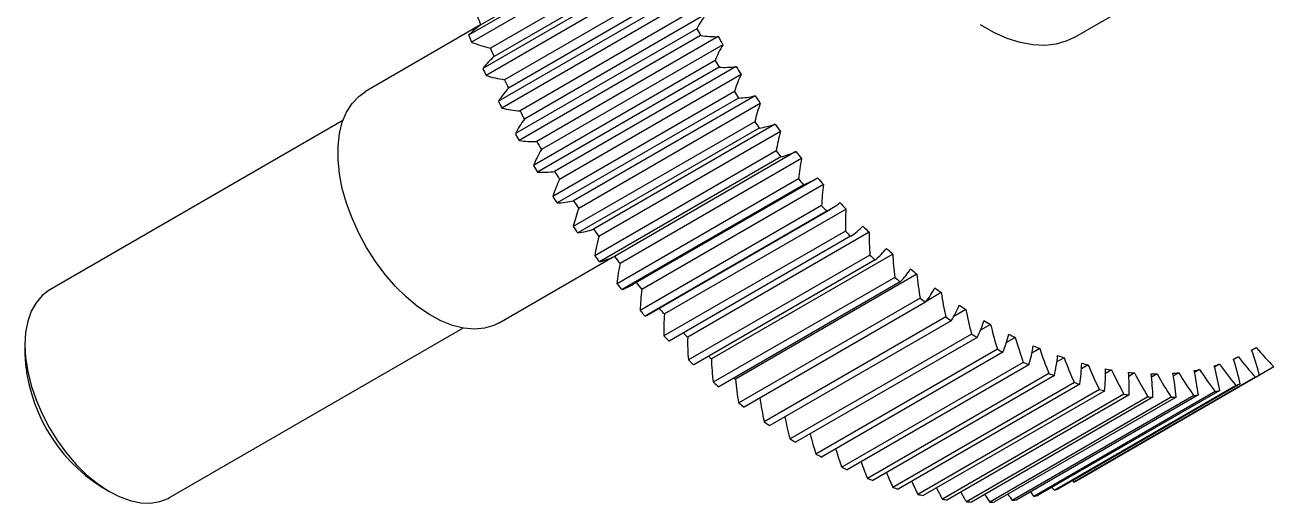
# Model space of a CAD drawing. Header units: millimetres. Extents: x 15 to 205, y 5 to 292.
# Drawn here: x 136.34 to 179.93, y 116.28 to 133.03 of the extents above; entities that cross this region are included whole.
import ezdxf

# ---------------------------------------------------------------- set-up
doc = ezdxf.new("R2010")
doc.units = ezdxf.units.MM

msp = doc.modelspace()

# ---------------------------------------------------------------- linework, layer by layer
at = {"color": 7, "linetype": 'Continuous', "lineweight": 25}
for p, q in [((158.687, 136.7), (152.323, 133.027)), ((158.26, 136.34), (151.896, 132.666)), ((158.362, 136.092), (151.998, 132.418)), ((159.022, 135.885), (152.658, 132.211)), ((159.151, 135.589), (152.787, 131.915)), ((158.759, 135.178), (152.395, 131.504)), ((158.871, 134.931), (152.507, 131.258)), ((159.52, 134.78), (153.156, 131.106)), ((159.661, 134.488), (153.297, 130.814)), ((159.306, 134.026), (152.942, 130.353)), ((159.428, 133.783), (153.064, 130.11)), ((160.063, 133.689), (153.699, 130.015)), ((160.215, 133.401), (153.851, 129.727)), ((173.13, 132.59), (174.827, 133.57)), ((152.317, 133.023), (148.281, 130.692)), ((159.899, 132.892), (153.535, 129.218)), ((160.031, 132.653), (153.667, 128.979)), ((160.649, 132.615), (154.285, 128.942)), ((160.812, 132.333), (154.448, 128.659)), ((160.536, 131.779), (154.172, 128.105)), ((160.677, 131.545), (154.313, 127.871)), ((161.275, 131.564), (154.912, 127.891)), ((161.449, 131.288), (155.085, 127.615)), ((161.214, 130.691), (154.85, 127.018)), ((161.363, 130.464), (154.999, 126.79)), ((161.94, 130.54), (155.576, 126.867)), ((162.123, 130.272), (155.759, 126.599)), ((147.489, 129.681), (137.207, 123.745)), ((161.929, 129.635), (155.565, 125.961)), ((162.638, 129.548), (156.274, 125.874)), ((162.086, 129.414), (155.722, 125.741)), ((162.83, 129.289), (156.466, 125.615)), ((162.68, 128.614), (156.316, 124.94)), ((163.369, 128.591), (157.005, 124.917)), ((162.844, 128.401), (156.48, 124.727)), ((163.569, 128.342), (157.205, 124.668)), ((163.462, 127.632), (157.098, 123.958)), ((163.632, 127.429), (157.268, 123.755)), ((157.67, 123.943), (164.034, 127.617)), ((164.336, 127.436), (157.972, 123.763)), ((164.273, 126.695), (157.909, 123.021)), ((164.449, 126.501), (158.085, 122.827)), ((158.219, 122.899), (164.583, 126.573)), ((165.127, 126.575), (158.763, 122.901)), ((165.108, 125.805), (158.744, 122.131)), ((165.289, 125.622), (158.925, 121.948)), ((165.939, 125.762), (159.576, 122.089)), ((152.961, 122.586), (156.966, 124.898)), ((165.965, 124.967), (159.601, 121.293)), ((166.15, 124.795), (159.786, 121.121)), ((166.77, 125.002), (160.406, 121.328)), ((167.614, 124.296), (161.25, 120.622)), ((166.839, 124.184), (160.475, 120.51)), ((167.027, 124.025), (160.663, 120.351)), ((167.728, 123.459), (161.364, 119.786)), ((168.469, 123.648), (167.942, 123.344)), ((167.918, 123.313), (161.554, 119.639)), ((169.331, 123.061), (168.91, 122.818)), ((168.626, 122.797), (162.262, 119.123)), ((168.818, 122.664), (162.454, 118.99)), ((170.196, 122.538), (169.84, 122.333)), ((141.407, 116.471), (151.688, 122.406)), ((169.53, 122.199), (163.166, 118.525)), ((169.723, 122.08), (163.359, 118.406)), ((171.06, 122.08), (170.75, 121.901)), ((136.337, 121.823), (136.337, 121.496)), ((170.437, 121.668), (164.073, 117.994)), ((171.921, 121.69), (171.643, 121.53)), ((179.348, 121.631), (179.429, 121.678)), ((170.63, 121.564), (164.266, 117.89)), ((171.343, 121.207), (164.979, 117.533)), ((172.773, 121.369), (172.52, 121.224)), ((178.885, 121.399), (178.718, 121.302)), ((171.535, 121.118), (165.171, 117.444)), ((172.243, 120.817), (165.879, 117.143)), ((179.625, 120.759), (173.261, 117.085)), ((173.614, 121.119), (173.381, 120.985)), ((174.44, 120.941), (174.223, 120.816)), ((175.247, 120.835), (175.043, 120.717)), ((176.032, 120.802), (175.838, 120.691)), ((176.791, 120.843), (176.607, 120.736)), ((177.522, 120.956), (177.345, 120.853)), ((178.221, 121.141), (178.049, 121.042)), ((180.129, 121.05), (179.625, 120.759)), ((172.433, 120.743), (166.069, 117.069)), ((173.133, 120.5), (166.769, 116.826)), ((173.321, 120.442), (166.957, 116.768)), ((178.798, 120.399), (172.434, 116.725)), ((178.947, 120.454), (172.583, 116.78)), ((179.484, 120.688), (173.12, 117.014)), ((174.011, 120.257), (167.647, 116.583)), ((174.196, 120.215), (167.832, 116.541)), ((174.872, 120.09), (168.508, 116.416)), ((175.052, 120.064), (168.689, 116.39)), ((175.712, 119.999), (169.348, 116.325)), ((175.888, 119.989), (169.524, 116.315)), ((176.528, 119.984), (170.164, 116.31)), ((176.699, 119.991), (170.335, 116.317)), ((177.317, 120.046), (170.953, 116.372)), ((177.481, 120.069), (171.117, 116.395)), ((178.074, 120.185), (171.71, 116.511)), ((178.231, 120.224), (171.867, 116.55)), ((139.024, 116.842), (139.307, 116.679)), ((173.074, 117.064), (173.12, 117.014))]:
    msp.add_line(p, q, dxfattribs=at)
at = {"color": 7, "linetype": 'Continuous', "lineweight": 25, "flags": 128}
for points in [[(173.13, 132.59), (172.873, 132.465), (172.501, 132.353), (172.101, 132.306), (171.677, 132.324), (171.234, 132.408), (170.778, 132.555), (170.314, 132.765), (169.847, 133.034)], [(152.961, 122.586), (152.774, 122.494), (152.449, 122.399), (152.096, 122.367), (151.721, 122.4), (151.329, 122.498), (150.926, 122.658), (150.519, 122.879), (150.113, 123.156), (149.715, 123.487), (149.331, 123.865), (148.966, 124.285), (148.626, 124.741), (148.317, 125.226), (148.043, 125.732), (147.807, 126.252), (147.614, 126.778), (147.467, 127.301), (147.368, 127.815), (147.318, 128.311), (147.318, 128.781), (147.368, 129.219), (147.467, 129.618), (147.614, 129.972), (147.807, 130.275), (148.043, 130.523), (148.281, 130.692)], [(137.207, 123.745), (137.191, 123.736), (136.939, 123.545), (136.728, 123.297), (136.559, 122.995), (136.436, 122.644), (136.362, 122.251), (136.337, 121.823), (136.362, 121.365), (136.436, 120.886), (136.559, 120.394), (136.728, 119.898), (136.939, 119.404), (137.191, 118.923), (137.478, 118.462), (137.796, 118.028), (138.139, 117.629), (138.502, 117.272), (138.878, 116.962), (139.262, 116.705), (139.646, 116.505), (140.025, 116.366), (140.391, 116.289), (140.739, 116.277), (141.064, 116.329), (141.358, 116.444), (141.407, 116.471)], [(161.201, 120.661), (161.222, 120.644), (161.25, 120.622)], [(172.348, 116.828), (172.359, 116.815), (172.434, 116.725)], [(171.59, 116.669), (171.639, 116.604), (171.71, 116.511)]]:
    msp.add_lwpolyline(points, dxfattribs=at)
at = {"color": 7, "linetype": 'Continuous', "lineweight": 25}
for centre, radius, start, end in [((162.814, 131.432), 3.26, 142.8586, 153.3989), ((153.808, 130.834), 2.648, 124.0982, 136.2097), ((180.46, 144.115), 30.243, 200.9034, 201.508), ((181.743, 144.782), 32.212, 202.094, 202.5713), ((189.647, 149.169), 33.91, 208.6865, 209.1478), ((160.558, 136.214), 3.6, 261.59, 271.4563), ((188.778, 148.667), 32.387, 209.7112, 210.2888), ((153.828, 137.091), 5.018, 248.6208, 256.5261), ((181.312, 144.464), 31.163, 203.1521, 203.7448), ((163.884, 130.454), 3.601, 148.5521, 158.4166), ((154.597, 129.8), 2.784, 130.5602, 142.2711), ((189.647, 149.168), 33.91, 210.8522, 211.3135), ((182.512, 145.115), 33.05, 204.3201, 204.7893), ((153.846, 135.535), 4.482, 252.6189, 261.1433), ((160.87, 134.799), 3.26, 266.6087, 277.1505), ((165.049, 129.524), 4.009, 153.8901, 163.0726), ((188.66, 148.595), 32.248, 211.8776, 212.4569), ((155.477, 128.77), 2.988, 136.8419, 148.0129), ((181.925, 144.743), 31.837, 205.361, 205.9453), ((183.027, 145.361), 33.621, 206.5133, 206.9772), ((189.402, 149.013), 33.62, 213.0228, 213.4867), ((161.259, 133.45), 2.988, 271.9955, 283.168), ((188.316, 148.368), 31.836, 214.0548, 214.6391), ((153.971, 134.014), 4.008, 256.9331, 266.1174), ((182.293, 144.927), 32.249, 207.5431, 208.1224), ((166.304, 128.656), 4.483, 158.8633, 167.3861), ((156.451, 127.758), 3.26, 142.8586, 153.3989), ((188.931, 148.69), 33.048, 215.2108, 215.68), ((161.711, 132.173), 2.784, 277.7382, 289.4503), ((187.766, 147.976), 31.161, 216.2553, 216.848), ((183.283, 145.495), 33.91, 208.6865, 209.1478), ((167.643, 127.862), 5.019, 163.4795, 171.3834), ((154.194, 132.54), 3.6, 261.59, 271.4563), ((157.52, 126.78), 3.601, 148.5521, 158.4166), ((182.414, 144.993), 32.387, 209.7112, 210.2888), ((188.258, 148.19), 32.21, 217.4289, 217.9062), ((162.212, 130.972), 2.647, 283.8003, 295.9126), ((187.038, 147.413), 30.241, 218.4922, 219.0969), ((169.054, 127.152), 5.613, 167.7582, 175.0944), ((183.283, 145.494), 33.91, 210.8522, 211.3135), ((154.506, 131.125), 3.26, 266.6087, 277.1505), ((182.296, 144.921), 32.248, 211.8776, 212.4569), ((158.685, 125.85), 4.009, 153.8901, 163.0726), ((187.413, 147.51), 31.125, 219.6904, 220.1787), ((162.746, 129.848), 2.577, 290.1176, 302.4499), ((186.162, 146.679), 29.097, 220.7791, 221.3995), ((170.526, 126.536), 6.255, 171.7255, 178.55), ((183.038, 145.339), 33.62, 213.0228, 213.4867), ((154.895, 129.776), 2.988, 271.9955, 283.168), ((181.952, 144.694), 31.836, 214.0548, 214.6391), ((159.94, 124.982), 4.483, 158.8633, 167.3861), ((186.431, 146.652), 29.821, 222.0094, 222.5119), ((163.297, 128.801), 2.572, 296.5999, 308.9474), ((185.173, 145.779), 27.76, 223.1304, 223.7706), ((172.042, 126.02), 6.938, 175.411, 181.7799), ((182.567, 145.016), 33.048, 215.2108, 215.68), ((155.347, 128.499), 2.784, 277.7382, 289.4503), ((181.402, 144.302), 31.161, 216.2553, 216.848), ((161.279, 124.188), 5.019, 163.4795, 171.3834), ((185.349, 145.626), 28.33, 224.4009, 224.9208), ((163.849, 127.827), 2.633, 303.1386, 315.2947), ((184.107, 144.725), 26.261, 225.5617, 226.226), ((173.587, 125.608), 7.649, 178.8446, 184.8123), ((164.39, 126.921), 2.76, 309.6186, 321.3982), ((183.002, 143.533), 24.636, 228.0898, 228.783), ((181.894, 144.516), 32.21, 217.4289, 217.9062), ((155.848, 127.298), 2.647, 283.8003, 295.9126), ((180.674, 143.739), 30.241, 218.4922, 219.0969), ((162.69, 123.478), 5.613, 167.7582, 175.0944), ((184.206, 144.447), 26.688, 226.881, 227.4221), ((175.139, 125.302), 8.375, 182.0559, 187.6731), ((164.905, 126.079), 2.954, 315.9327, 327.19), ((181.896, 142.225), 22.922, 230.7333, 231.4607), ((176.681, 125.1), 9.103, 185.0723, 190.3858), ((181.049, 143.836), 31.125, 219.6904, 220.1787), ((156.381, 126.178), 2.58, 290.1215, 299.9831), ((179.798, 143.005), 29.097, 220.7791, 221.3995), ((183.043, 143.134), 24.933, 229.4676, 230.0338), ((165.384, 125.294), 3.216, 321.9928, 332.6296), ((180.822, 140.826), 21.158, 233.5125, 234.2798), ((164.162, 122.862), 6.255, 171.7255, 178.55), ((181.895, 141.711), 23.105, 232.1801, 232.7757), ((178.192, 125.001), 9.817, 187.9194, 192.9721), ((180.067, 142.978), 29.821, 222.0094, 222.5119), ((178.809, 142.105), 27.76, 223.1304, 223.7706), ((165.819, 124.557), 3.546, 327.7363, 337.7015), ((179.812, 139.364), 19.381, 236.4498, 237.2632), ((179.651, 124.997), 10.501, 190.6207, 195.4513), ((156.938, 125.119), 2.563, 296.5869, 299.9968), ((165.678, 122.346), 6.938, 175.411, 181.7799), ((180.799, 140.208), 21.245, 235.0397, 235.6696), ((166.205, 123.863), 3.945, 333.1277, 342.4098), ((178.893, 137.871), 17.628, 239.5694, 240.436), ((181.041, 125.081), 11.139, 193.1972, 197.8413), ((178.985, 141.953), 28.33, 224.4009, 224.9208), ((177.702, 141.008), 26.201, 225.7634, 226.2264), ((167.223, 121.934), 7.649, 178.8446, 184.8123), ((179.785, 138.655), 19.39, 238.07, 238.7395), ((166.538, 123.205), 4.409, 338.1544, 346.7721), ((178.087, 136.377), 15.931, 242.8981, 243.8251), ((182.343, 125.245), 11.718, 195.6683, 200.1582), ((178.879, 137.086), 17.578, 241.2964, 242.0112), ((166.818, 122.576), 4.937, 342.8222, 350.814), ((177.41, 134.916), 14.319, 246.4642, 247.4595), ((183.541, 125.478), 12.222, 198.0516, 202.417), ((176.313, 127.077), 6.234, 299.139, 300.8717), ((168.4, 117.686), 11.637, 15.3107, 19.8214), ((188.402, 129.234), 11.636, 220.1789, 224.6899), ((142.16, 121.755), 5.829, 182.5501, 237.4445), ((177.842, 140.773), 26.688, 226.881, 227.4221), ((176.561, 139.772), 24.519, 228.4601, 228.7838), ((168.775, 121.628), 8.375, 182.0559, 187.6731), ((178.1, 135.533), 15.84, 244.7467, 245.5128), ((167.049, 121.971), 5.522, 347.149, 354.5653), ((176.868, 133.517), 12.819, 250.2972, 251.3688), ((184.623, 125.768), 12.64, 200.3631, 204.6318), ((176.278, 127.149), 6.314, 292.6699, 294.3879), ((168.174, 118.001), 11.049, 12.8252, 17.4947), ((188.473, 128.866), 12.152, 217.9123, 222.2946), ((177.461, 134.03), 14.206, 248.4498, 249.2736), ((167.237, 121.388), 6.158, 351.1603, 358.0565), ((176.465, 132.209), 11.45, 254.4266, 255.5819), ((185.578, 126.104), 12.961, 202.6178, 206.8157), ((167.388, 120.824), 6.835, 354.8853, 1.3179), ((176.194, 131.017), 10.228, 258.8794, 260.1251), ((186.398, 126.474), 13.176, 204.8295, 208.9815), ((176.043, 129.963), 9.163, 263.6777, 265.0181), ((167.513, 120.281), 7.543, 358.3542, 4.3776), ((187.079, 126.867), 13.281, 207.0114, 211.1416), ((175.993, 129.064), 8.262, 268.8338, 270.2699), ((167.623, 119.759), 8.268, 1.5963, 7.2621), ((187.621, 127.273), 13.273, 209.1763, 213.3082), ((176.021, 128.33), 7.527, 274.3454, 275.8736), ((167.732, 119.263), 8.996, 4.6398, 9.9952), ((188.024, 127.682), 13.151, 211.3364, 215.4938), ((176.099, 127.767), 6.959, 280.1904, 281.8007), ((167.851, 118.8), 9.713, 7.5103, 12.5988), ((188.295, 128.087), 12.919, 213.5041, 217.7111), ((176.196, 127.376), 6.555, 286.3225, 287.9982), ((167.994, 118.376), 10.402, 10.2316, 15.0926), ((188.441, 128.483), 12.584, 215.6918, 219.9733), ((176.603, 126.576), 6.555, 296.0705, 297.45), ((176.679, 139.46), 24.933, 229.4676, 230.0338), ((170.317, 121.427), 9.103, 185.0723, 190.3858), ((176.966, 132.608), 12.7, 252.4355, 253.3232), ((176.537, 126.731), 6.723, 289.6465, 291.003), ((171.828, 121.327), 9.817, 187.9194, 192.9721), ((176.614, 131.295), 11.341, 256.7323, 257.6896), ((176.394, 130.116), 10.141, 261.365, 262.3963), ((176.292, 129.09), 9.11, 266.3511, 267.4588), ((176.284, 128.233), 8.252, 271.6959, 272.8792), ((176.344, 127.553), 7.57, 277.3873, 278.6407), ((176.439, 127.053), 7.061, 283.3908, 284.7037), ((175.531, 138.037), 23.105, 232.1801, 232.7757), ((174.435, 136.534), 21.245, 235.0397, 235.6696), ((173.332, 121.334), 10.547, 191.1398, 195.446), ((174.795, 121.442), 11.262, 194.0811, 197.8255), ((173.422, 134.981), 19.39, 238.07, 238.7395), ((176.107, 121.615), 11.853, 196.8595, 200.1434), ((172.515, 133.412), 17.578, 241.2964, 242.0112), ((177.304, 121.853), 12.358, 199.5185, 202.4039), ((171.736, 131.859), 15.84, 244.7467, 245.5128), ((178.39, 122.151), 12.782, 202.0879, 204.619), ((171.097, 130.356), 14.206, 248.4498, 249.2736), ((170.602, 128.934), 12.7, 252.4355, 253.3232), ((179.315, 122.479), 13.073, 204.5879, 206.8064), ((170.239, 122.902), 6.555, 296.0705, 297.45), ((170.25, 127.621), 11.341, 256.7323, 257.6896), ((180.099, 122.835), 13.25, 207.0438, 208.9757), ((170.03, 126.442), 10.141, 261.365, 262.3963), ((180.731, 123.202), 13.299, 209.4757, 211.1401), ((181.212, 123.57), 13.219, 211.9039, 213.3116), ((181.552, 123.933), 13.019, 214.3486, 215.5025), ((169.98, 123.879), 7.57, 277.3873, 278.6407), ((170.075, 123.379), 7.061, 283.3908, 284.7037), ((170.173, 123.057), 6.723, 289.6465, 291.003), ((169.928, 125.416), 9.11, 266.3511, 267.4588), ((169.92, 124.559), 8.252, 271.6959, 272.8792)]:
    msp.add_arc(centre, radius, start, end, dxfattribs=at)

doc.saveas('drawing.dxf')
